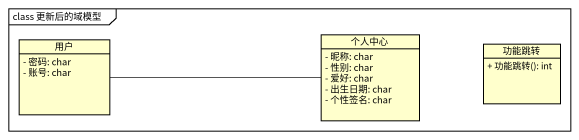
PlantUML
@startuml
mainframe class 更新后的域模型
hide circle
hide empty members
skinparam classAttributeIconSize 0
class 用户 {
  - 密码: char
  - 账号: char
}
class 个人中心 {
  - 昵称: char
  - 性别: char
  - 爱好: char
  - 出生日期: char
  - 个性签名: char
}
class 功能跳转 {
  + 功能跳转(): int
}
用户 -right- 个人中心
@enduml
